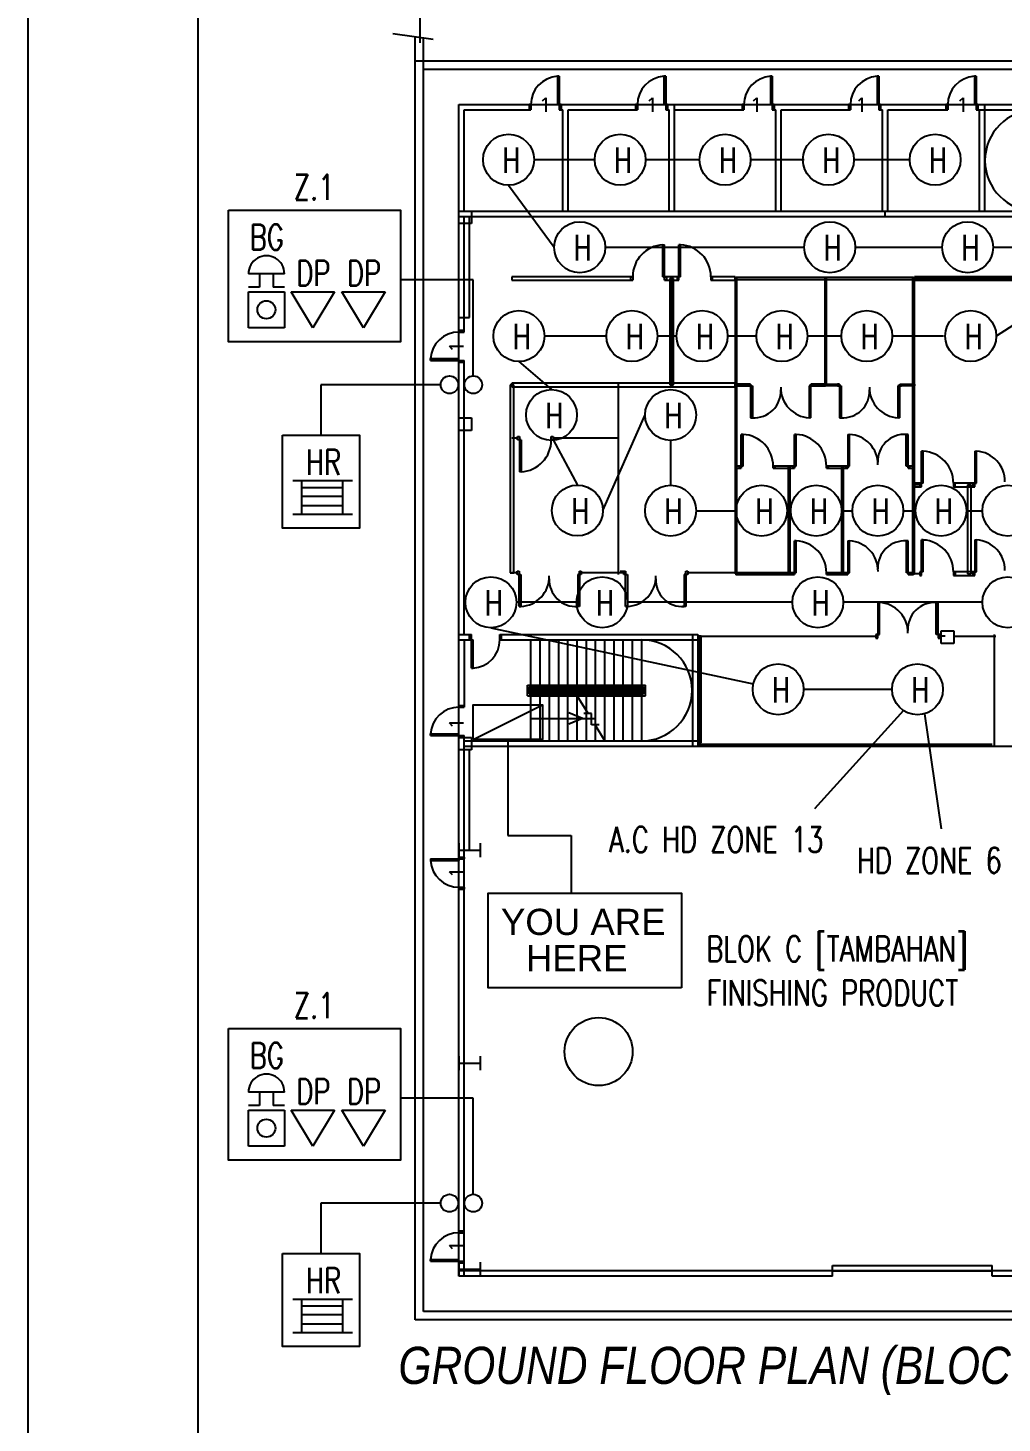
# Model space of a CAD drawing. Extents: x 134044 to 2458691, y -1196082 to 3409924.
# Drawn here: x 134044.4 to 134130.4, y 153957.3 to 154080.5 of the extents above; entities that cross this region are included whole.
import ezdxf

# ---------------------------------------------------------------- set-up
doc = ezdxf.new("R2010")
doc.units = 0
doc.linetypes.add('DASHDOTX2', pattern=[2, 1, -0.5, 0, -0.5])
doc.layers.get('0').update_dxf_attribs({"linetype": 'CONTINUOUS'})
for name, color, linetype in [('000_-_ARCHITECT', 251, 'CONTINUOUS'), ('1', 251, 'CONTINUOUS'), ('5', 4, 'CONTINUOUS'), ('BUILD', 8, 'CONTINUOUS'), ('CON1', 251, 'CONTINUOUS'), ('DOOR', 251, 'CONTINUOUS'), ('DOOR1', 251, 'CONTINUOUS'), ('DOOR2', 251, 'CONTINUOUS'), ('DR', 251, 'CONTINUOUS'), ('F-_DDIM', 251, 'CONTINUOUS'), ('F-OP', 5, 'CONTINUOUS'), ('F_COL', 3, 'CONTINUOUS'), ('FAPOINT', 1, 'CONTINUOUS'), ('FF_GRID_LINE', 8, 'CONTINUOUS'), ('GRID', 251, 'CONTINUOUS'), ('MIMIC_SIZE', 7, 'CONTINUOUS'), ('NAMA_TEMPAT', 6, 'CONTINUOUS'), ('PU_DOOR', 251, 'CONTINUOUS'), ('SA-GRID', 251, 'DASHDOTX2'), ('WALL_GYPSUM', 251, 'CONTINUOUS'), ('WALL_PANEL_50MM', 251, 'CONTINUOUS'), ('Z-VIEWPORT', 7, 'CONTINUOUS')]:
    doc.layers.add(name, color=color, linetype=linetype)
doc.styles.add('ARIAL_NARROW_ITALIC', font='ARIALNI.TTF')
doc.styles.add('PLOT02__REVB$0$NARROW', font='SIMPLEX', dxfattribs={"width": 0.75})
doc.styles.get("Standard").update_dxf_attribs({"font": 'arial.ttf'})

# ---------------------------------------------------------------- blocks, each defined once
blk = doc.blocks.new('D-413_MIMIC_SIZE_470_X_340')
at = {"layer": 'MIMIC_SIZE'}
for p, q in [((0, 470), (0, 0)), ((15, 450), (15, 20))]:
    blk.add_line(p, q, dxfattribs=at)

msp = doc.modelspace()

# ---------------------------------------------------------------- linework, layer by layer
at = {"color": 1}
for p, q in [((134067.032, 154058.798, 3480.803), (134063.851, 154058.801, 3480.803)), ((134064.845, 154058.8, 3480.803), (134064.844, 154057.607, 3480.803)), ((134066.038, 154058.799, 3480.803), (134066.037, 154057.606, 3480.803)), ((134063.846, 154054.029, 3480.803), (134063.849, 154057.211, 3480.803)), ((134064.844, 154057.607, 3480.803), (134063.849, 154057.608, 3480.803)), ((134063.849, 154057.211, 3480.803), (134067.031, 154057.207, 3480.803)), ((134067.031, 154057.605, 3480.803), (134066.037, 154057.606, 3480.803)), ((134067.031, 154057.207, 3480.803), (134067.027, 154054.026, 3480.803)), ((134067.643, 154057.205, 3480.803), (134071.461, 154057.216, 3480.803)), ((134069.548, 154054.029, 3480.803), (134067.643, 154057.205, 3480.803)), ((134071.461, 154057.216, 3480.803), (134069.548, 154054.029, 3480.803)), ((134072.11, 154057.205, 3480.803), (134075.928, 154057.216, 3480.803)), ((134074.015, 154054.029, 3480.803), (134072.11, 154057.205, 3480.803)), ((134075.928, 154057.216, 3480.803), (134074.015, 154054.029, 3480.803)), ((134067.032, 153986.498, 16734.629), (134063.851, 153986.501, 16734.629)), ((134064.845, 153986.5, 16734.629), (134064.844, 153985.307, 16734.629)), ((134066.038, 153986.499, 16734.629), (134066.037, 153985.306, 16734.629)), ((134063.846, 153981.729, 16734.629), (134063.849, 153984.911, 16734.629)), ((134064.844, 153985.307, 16734.629), (134063.849, 153985.308, 16734.629)), ((134063.849, 153984.911, 16734.629), (134067.031, 153984.907, 16734.629)), ((134067.031, 153985.305, 16734.629), (134066.037, 153985.306, 16734.629)), ((134067.031, 153984.907, 16734.629), (134067.027, 153981.726, 16734.629)), ((134067.643, 153984.906, 16734.629), (134071.461, 153984.916, 16734.629)), ((134069.548, 153981.729, 16734.629), (134067.643, 153984.906, 16734.629)), ((134071.461, 153984.916, 16734.629), (134069.548, 153981.729, 16734.629)), ((134072.11, 153984.906, 16734.629), (134075.928, 153984.916, 16734.629)), ((134074.015, 153981.729, 16734.629), (134072.11, 153984.906, 16734.629)), ((134075.928, 153984.916, 16734.629), (134074.015, 153981.729, 16734.629))]:
    msp.add_line(p, q, dxfattribs=at)
at = {"color": 1, "linetype": 'BYBLOCK'}
msp.add_line((134083.714, 154017.653), (134089.839, 154020.703), dxfattribs=at)
msp.add_line((134083.714, 154017.653), (134089.839, 154020.703), dxfattribs=at)
at = {"color": 0, "linetype": 'BYBLOCK'}
for p, q in [((134082.914, 154017.054), (134147.836, 154017.054)), ((134082.914, 153970.715), (134082.914, 154017.054)), ((134147.836, 153970.715), (134082.914, 153970.715))]:
    msp.add_line(p, q, dxfattribs=at)
at = {"color": 1}
for points in [[(134062.091, 154064.43), (134077.299, 154064.43), (134077.299, 154052.789), (134062.091, 154052.789)], [(134066.854, 154044.544), (134073.663, 154044.544), (134073.663, 154036.317), (134066.854, 154036.317)], [(134062.091, 153992.13), (134077.299, 153992.13), (134077.299, 153980.489), (134062.091, 153980.489)], [(134066.854, 153972.244), (134073.663, 153972.244), (134073.663, 153964.017), (134066.854, 153964.017)]]:
    msp.add_lwpolyline(points, close=True, dxfattribs=at)
at = {"color": 1, "linetype": 'BYBLOCK'}
msp.add_lwpolyline([(134102.101, 153995.716), (134085.034, 153995.716), (134085.034, 154004.08), (134102.101, 154004.08)], close=True, dxfattribs=at)
for centre, radius in [((134086.829, 154068.875), 2.25), ((134096.687, 154068.875), 2.25), ((134105.953, 154068.875), 2.25), ((134115.08, 154068.875), 2.25), ((134124.506, 154068.875), 2.25), ((134093.12, 154061.144), 2.25), ((134115.202, 154061.144), 2.25), ((134127.381, 154061.144), 2.25), ((134087.747, 154053.295), 2.25), ((134097.726, 154053.295), 2.25), ((134103.926, 154053.295), 2.25), ((134110.969, 154053.295), 2.25), ((134118.474, 154053.295), 2.25), ((134127.649, 154053.295), 2.25), ((134081.615, 154048.994), 0.778), ((134083.71, 154048.994), 0.778), ((134090.624, 154046.325), 2.25), ((134101.14, 154046.325), 2.25), ((134092.911, 154037.885), 2.25), ((134101.14, 154037.87), 2.25), ((134109.175, 154037.87), 2.25), ((134113.999, 154037.87), 2.25), ((134119.442, 154037.87), 2.25), ((134125.026, 154037.87), 2.25), ((134130.926, 154037.87), 2.25), ((134085.27, 154029.775), 2.25), ((134095.094, 154029.775), 2.25), ((134114.145, 154029.775), 2.25), ((134130.926, 154029.775), 2.25), ((134110.641, 154022.09), 2.25), ((134122.949, 154022.09), 2.25), ((134081.615, 153976.694), 0.778), ((134083.71, 153976.694), 0.778)]:
    msp.add_circle(centre, radius, dxfattribs=at)
at = {"color": 1}
for centre in [(134065.438, 154055.618, 3480.803), (134065.438, 153983.318, 16734.629)]:
    msp.add_circle(centre, 0.795, dxfattribs=at)
for centre in [(134065.441, 154058.8, 3480.803), (134065.441, 153986.5, 16734.629)]:
    msp.add_arc(centre, 1.591, 359.93967, 179.93967, dxfattribs=at)
at = {"layer": '000_-_ARCHITECT', "color": 0, "linetype": 'BYBLOCK'}
for p, q in [((134088.811, 154022.151), (134098.596, 154022.151)), ((134088.811, 154021.837), (134098.596, 154021.837)), ((134098.596, 154022.151), (134098.596, 154022.308)), ((134098.596, 154021.68), (134098.596, 154021.837)), ((134088.811, 154019.524), (134094.519, 154019.524)), ((134093.364, 154019.511), (134092.147, 154020.017)), ((134093.364, 154019.511), (134092.147, 154019.005))]:
    msp.add_line(p, q, dxfattribs=at)
at = {"layer": '1', "color": 0, "linetype": 'BYBLOCK'}
for p, q in [((134078.586, 153966.387), (134078.586, 154079.746)), ((134079.308, 153967.108), (134079.308, 154079.647)), ((134078.586, 154077.601), (134152.164, 154077.601)), ((134079.308, 154076.88), (134151.443, 154076.88)), ((134152.164, 153966.387), (134078.586, 153966.387)), ((134151.443, 153967.108), (134079.308, 153967.108))]:
    msp.add_line(p, q, dxfattribs=at)
at = {"layer": '5', "color": 0, "linetype": 'BYBLOCK'}
for p, q in [((134088.497, 154022.464), (134098.91, 154022.464)), ((134088.497, 154021.524), (134088.497, 154022.464)), ((134088.497, 154021.524), (134098.91, 154021.524)), ((134088.654, 154022.308), (134098.753, 154022.308)), ((134088.654, 154021.68), (134088.654, 154022.308)), ((134088.654, 154021.68), (134098.753, 154021.68)), ((134098.753, 154021.68), (134098.753, 154022.308)), ((134098.91, 154021.524), (134098.91, 154022.464))]:
    msp.add_line(p, q, dxfattribs=at)
at = {"layer": 'CON1', "color": 0, "linetype": 'BYBLOCK'}
for p, q in [((134082.444, 154073.743), (134129.724, 154073.743)), ((134082.444, 154064.334), (134082.444, 154073.743)), ((134082.914, 154073.273), (134088.795, 154073.273)), ((134082.914, 154064.334), (134082.914, 154073.273)), ((134091.304, 154073.273), (134091.618, 154073.273)), ((134091.618, 154064.334), (134091.618, 154073.273)), ((134092.088, 154073.273), (134098.204, 154073.273)), ((134092.088, 154064.334), (134092.088, 154073.273)), ((134100.713, 154073.273), (134101.027, 154073.273)), ((134101.027, 154064.334), (134101.027, 154073.273)), ((134101.497, 154064.334), (134101.497, 154073.743)), ((134101.497, 154073.273), (134107.613, 154073.273)), ((134110.122, 154073.273), (134110.436, 154073.273)), ((134110.436, 154064.334), (134110.436, 154073.273)), ((134110.906, 154073.273), (134117.022, 154073.273)), ((134110.906, 154064.334), (134110.906, 154073.273)), ((134119.531, 154073.273), (134119.845, 154073.273)), ((134119.845, 154064.334), (134119.845, 154073.273)), ((134120.315, 154073.273), (134125.615, 154073.273)), ((134120.315, 154064.334), (134120.315, 154073.273)), ((134128.124, 154073.273), (134145.014, 154073.273)), ((134128.438, 154064.334), (134128.438, 154073.273)), ((134128.909, 154064.334), (134128.909, 154073.743)), ((134129.254, 154073.743), (134148.307, 154073.743)), ((134082.444, 154064.334), (134144.545, 154064.334)), ((134082.444, 153970.245), (134082.444, 154064.334)), ((134082.444, 154063.864), (134144.545, 154063.864)), ((134082.444, 154054.925), (134083.385, 154054.925)), ((134082.914, 154053.653), (134082.914, 154054.925)), ((134082.914, 154026.917), (134082.914, 154051.144)), ((134082.444, 154017.054), (134082.444, 154026.934)), ((134082.444, 154026.934), (134083.385, 154026.934)), ((134082.444, 154026.463), (134083.385, 154026.463)), ((134082.914, 154026.463), (134082.914, 154020.504)), ((134086.208, 154026.934), (134103.536, 154026.934)), ((134086.208, 154026.463), (134103.536, 154026.463)), ((134103.065, 154026.934), (134103.065, 154017.054)), ((134103.536, 154026.934), (134103.536, 154017.054)), ((134082.914, 154016.741), (134082.914, 154017.995)), ((134082.914, 154017.525), (134103.536, 154017.525)), ((134082.914, 154017.054), (134103.536, 154017.054)), ((134082.914, 154007.108), (134082.914, 154007.881)), ((134082.914, 153974.075), (134082.914, 154004.599)), ((134082.914, 153970.245), (134082.914, 153971.566)), ((134115.441, 153970.715), (134082.444, 153970.715)), ((134115.441, 153970.245), (134082.444, 153970.245)), ((134115.441, 153970.245), (134115.441, 153970.715)), ((134147.836, 153970.715), (134129.555, 153970.715)), ((134129.555, 153970.245), (134129.555, 153970.715)), ((134148.307, 153970.245), (134129.555, 153970.245))]:
    msp.add_line(p, q, dxfattribs=at)
at = {"layer": 'DOOR', "color": 0, "linetype": 'BYBLOCK'}
for p, q in [((134088.638, 154073.743), (134088.638, 154073.273)), ((134088.795, 154073.743), (134088.638, 154073.743)), ((134088.795, 154073.273), (134088.638, 154073.273)), ((134088.795, 154073.743), (134088.795, 154073.273)), ((134091.461, 154073.743), (134091.304, 154073.743)), ((134091.304, 154073.743), (134091.304, 154073.273)), ((134091.461, 154073.273), (134091.304, 154073.273)), ((134091.461, 154073.743), (134091.461, 154073.273)), ((134098.047, 154073.743), (134098.047, 154073.273)), ((134098.204, 154073.743), (134098.047, 154073.743)), ((134098.204, 154073.273), (134098.047, 154073.273)), ((134098.204, 154073.743), (134098.204, 154073.273)), ((134100.87, 154073.743), (134100.713, 154073.743)), ((134100.713, 154073.743), (134100.713, 154073.273)), ((134100.87, 154073.273), (134100.713, 154073.273)), ((134100.87, 154073.743), (134100.87, 154073.273)), ((134107.456, 154073.743), (134107.456, 154073.273)), ((134107.613, 154073.743), (134107.456, 154073.743)), ((134107.613, 154073.273), (134107.456, 154073.273)), ((134107.613, 154073.743), (134107.613, 154073.273)), ((134110.279, 154073.743), (134110.122, 154073.743)), ((134110.122, 154073.743), (134110.122, 154073.273)), ((134110.279, 154073.273), (134110.122, 154073.273)), ((134110.279, 154073.743), (134110.279, 154073.273)), ((134116.865, 154073.743), (134116.865, 154073.273)), ((134117.022, 154073.743), (134116.865, 154073.743)), ((134117.022, 154073.273), (134116.865, 154073.273)), ((134117.022, 154073.743), (134117.022, 154073.273)), ((134119.688, 154073.743), (134119.531, 154073.743)), ((134119.531, 154073.743), (134119.531, 154073.273)), ((134119.688, 154073.273), (134119.531, 154073.273)), ((134119.688, 154073.743), (134119.688, 154073.273)), ((134125.459, 154073.743), (134125.459, 154073.273)), ((134125.615, 154073.743), (134125.459, 154073.743)), ((134125.615, 154073.273), (134125.459, 154073.273)), ((134125.615, 154073.743), (134125.615, 154073.273)), ((134128.281, 154073.743), (134128.124, 154073.743)), ((134128.124, 154073.743), (134128.124, 154073.273)), ((134128.281, 154073.273), (134128.124, 154073.273)), ((134128.281, 154073.743), (134128.281, 154073.273)), ((134082.444, 154053.81), (134082.914, 154053.81)), ((134082.444, 154053.653), (134082.444, 154053.81)), ((134082.444, 154053.653), (134082.914, 154053.653)), ((134082.914, 154053.653), (134082.914, 154053.81)), ((134082.444, 154050.987), (134082.444, 154051.144)), ((134082.444, 154051.144), (134082.914, 154051.144)), ((134082.914, 154050.987), (134082.914, 154051.144)), ((134082.444, 154050.987), (134082.914, 154050.987)), ((134127.998, 154043.122), (134127.998, 154040.302)), ((134127.998, 154043.122), (134128.155, 154043.122)), ((134128.155, 154040.302), (134128.155, 154043.122)), ((134127.998, 154040.302), (134127.841, 154040.302)), ((134127.841, 154040.302), (134127.841, 154039.989)), ((134127.841, 154039.989), (134127.998, 154039.989)), ((134127.998, 154040.302), (134128.155, 154040.302)), ((134127.998, 154039.989), (134127.998, 154040.302)), ((134128.003, 154035.281), (134128.003, 154032.461)), ((134128.003, 154035.281), (134128.16, 154035.281)), ((134128.16, 154032.461), (134128.16, 154035.281)), ((134087.601, 154032.533), (134087.758, 154032.533)), ((134087.601, 154032.22), (134087.601, 154032.533)), ((134087.758, 154032.533), (134087.758, 154032.22)), ((134093.09, 154032.533), (134093.247, 154032.533)), ((134093.09, 154032.22), (134093.09, 154032.533)), ((134093.247, 154032.533), (134093.247, 154032.22)), ((134097.01, 154032.533), (134097.166, 154032.533)), ((134097.01, 154032.22), (134097.01, 154032.533)), ((134097.166, 154032.533), (134097.166, 154032.22)), ((134102.498, 154032.533), (134102.655, 154032.533)), ((134102.498, 154032.22), (134102.498, 154032.533)), ((134102.655, 154032.533), (134102.655, 154032.22)), ((134087.758, 154032.22), (134087.601, 154032.22)), ((134087.758, 154032.22), (134087.915, 154032.22)), ((134087.758, 154029.4), (134087.758, 154032.22)), ((134087.915, 154032.22), (134087.915, 154029.4)), ((134093.09, 154032.22), (134092.933, 154032.22)), ((134092.933, 154032.22), (134092.933, 154029.4)), ((134093.247, 154032.22), (134093.09, 154032.22)), ((134093.09, 154032.22), (134093.09, 154029.4)), ((134097.166, 154032.22), (134097.01, 154032.22)), ((134097.166, 154032.22), (134097.323, 154032.22)), ((134097.166, 154029.4), (134097.166, 154032.22)), ((134097.323, 154032.22), (134097.323, 154029.4)), ((134102.498, 154032.22), (134102.341, 154032.22)), ((134102.341, 154032.22), (134102.341, 154029.4)), ((134102.655, 154032.22), (134102.498, 154032.22)), ((134102.498, 154032.22), (134102.498, 154029.4)), ((134128.003, 154032.461), (134127.846, 154032.461)), ((134127.846, 154032.461), (134127.846, 154032.148)), ((134127.846, 154032.148), (134128.003, 154032.148)), ((134128.003, 154032.461), (134128.16, 154032.461)), ((134128.003, 154032.148), (134128.003, 154032.461)), ((134097.182, 154030.457), (134097.338, 154030.457)), ((134087.758, 154029.4), (134087.915, 154029.4)), ((134093.09, 154029.4), (134092.776, 154029.4)), ((134097.166, 154029.4), (134097.323, 154029.4)), ((134102.498, 154029.4), (134102.184, 154029.4)), ((134119.435, 154029.753), (134119.435, 154026.934)), ((134119.435, 154029.753), (134119.592, 154029.753)), ((134119.592, 154026.934), (134119.592, 154029.753)), ((134124.767, 154029.753), (134124.454, 154029.753)), ((134124.61, 154026.934), (134124.61, 154029.753)), ((134124.767, 154026.934), (134124.767, 154029.753)), ((134083.385, 154026.463), (134083.385, 154026.934)), ((134083.385, 154026.934), (134083.542, 154026.934)), ((134083.385, 154026.463), (134083.542, 154026.463)), ((134083.542, 154026.463), (134083.542, 154026.934)), ((134086.051, 154026.463), (134086.051, 154026.934)), ((134086.051, 154026.934), (134086.208, 154026.934)), ((134086.051, 154026.463), (134086.208, 154026.463)), ((134086.208, 154026.463), (134086.208, 154026.934)), ((134119.435, 154026.934), (134119.279, 154026.934)), ((134119.279, 154026.934), (134119.279, 154026.62)), ((134119.279, 154026.62), (134119.435, 154026.62)), ((134119.435, 154026.934), (134119.592, 154026.934)), ((134119.435, 154026.62), (134119.435, 154026.934)), ((134124.767, 154026.934), (134124.61, 154026.934)), ((134124.924, 154026.934), (134124.767, 154026.934)), ((134124.767, 154026.934), (134124.767, 154026.62)), ((134124.767, 154026.62), (134124.924, 154026.62)), ((134124.924, 154026.62), (134124.924, 154026.934)), ((134082.444, 154020.661), (134082.914, 154020.661)), ((134082.444, 154020.504), (134082.444, 154020.661)), ((134082.444, 154020.504), (134082.914, 154020.504)), ((134082.914, 154020.504), (134082.914, 154020.661)), ((134082.444, 154017.838), (134082.444, 154017.995)), ((134082.444, 154017.995), (134082.914, 154017.995)), ((134082.444, 154017.838), (134082.914, 154017.838)), ((134082.914, 154017.838), (134082.914, 154017.995)), ((134082.444, 154007.265), (134082.444, 154007.108)), ((134082.444, 154007.265), (134082.914, 154007.265)), ((134082.444, 154007.108), (134082.914, 154007.108)), ((134082.914, 154007.265), (134082.914, 154007.108)), ((134082.444, 154004.599), (134082.914, 154004.599)), ((134082.444, 154004.599), (134082.444, 154004.443)), ((134082.444, 154004.443), (134082.914, 154004.443)), ((134082.914, 154004.599), (134082.914, 154004.443)), ((134082.444, 153974.232), (134082.914, 153974.232)), ((134082.444, 153974.075), (134082.444, 153974.232)), ((134082.444, 153974.075), (134082.914, 153974.075)), ((134082.914, 153974.075), (134082.914, 153974.232)), ((134082.444, 153971.409), (134082.444, 153971.566)), ((134082.444, 153971.566), (134082.914, 153971.566)), ((134082.444, 153971.409), (134082.914, 153971.409)), ((134082.914, 153971.409), (134082.914, 153971.566))]:
    msp.add_line(p, q, dxfattribs=at)
for centre, radius, start, end in [((134128.006, 154040.463), 2.663, 359.09168, 86.98068), ((134128.01, 154032.622), 2.663, 359.09168, 86.98068), ((134087.766, 154032.06), 2.663, 273.01932, 0.90832), ((134092.787, 154031.763), 2.367, 177.58792, 273.53801), ((134097.174, 154032.06), 2.663, 273.01932, 0.90832), ((134102.195, 154031.763), 2.367, 177.58792, 273.53801), ((134119.443, 154027.094), 2.663, 359.09168, 86.98068), ((134124.464, 154027.39), 2.367, 86.46199, 182.41208)]:
    msp.add_arc(centre, radius, start, end, dxfattribs=at)
at = {"layer": 'DOOR1', "color": 0, "linetype": 'BYBLOCK'}
for p, q in [((134091.147, 154076.252), (134091.147, 154073.743)), ((134091.304, 154076.252), (134091.147, 154076.252)), ((134091.304, 154076.252), (134091.304, 154073.743)), ((134100.556, 154076.252), (134100.556, 154073.743)), ((134100.713, 154076.252), (134100.556, 154076.252)), ((134100.713, 154076.252), (134100.713, 154073.743)), ((134109.965, 154076.252), (134109.965, 154073.743)), ((134110.122, 154076.252), (134109.965, 154076.252)), ((134110.122, 154076.252), (134110.122, 154073.743)), ((134119.374, 154076.252), (134119.374, 154073.743)), ((134119.531, 154076.252), (134119.374, 154076.252)), ((134119.531, 154076.252), (134119.531, 154073.743)), ((134127.968, 154076.252), (134127.968, 154073.743)), ((134128.124, 154076.252), (134127.968, 154076.252)), ((134128.124, 154076.252), (134128.124, 154073.743)), ((134091.304, 154073.743), (134091.147, 154073.743)), ((134100.713, 154073.743), (134100.556, 154073.743)), ((134110.122, 154073.743), (134109.965, 154073.743)), ((134119.531, 154073.743), (134119.374, 154073.743)), ((134128.124, 154073.743), (134127.968, 154073.743)), ((134079.935, 154051.301), (134082.444, 154051.301)), ((134079.935, 154051.144), (134079.935, 154051.301)), ((134079.935, 154051.144), (134082.444, 154051.144)), ((134082.444, 154051.144), (134082.444, 154051.301)), ((134083.542, 154023.954), (134083.542, 154026.463)), ((134083.542, 154026.463), (134083.698, 154026.463)), ((134083.698, 154023.954), (134083.698, 154026.463)), ((134083.542, 154023.954), (134083.698, 154023.954)), ((134079.935, 154018.152), (134082.444, 154018.152)), ((134079.935, 154017.995), (134079.935, 154018.152)), ((134079.935, 154017.995), (134082.444, 154017.995)), ((134082.444, 154017.995), (134082.444, 154018.152)), ((134079.935, 154007.108), (134082.444, 154007.108)), ((134079.935, 154007.108), (134079.935, 154006.952)), ((134079.935, 154006.952), (134082.444, 154006.952)), ((134082.444, 154007.108), (134082.444, 154006.952)), ((134079.935, 153971.723), (134082.444, 153971.723)), ((134079.935, 153971.566), (134079.935, 153971.723)), ((134079.935, 153971.566), (134082.444, 153971.566)), ((134082.444, 153971.566), (134082.444, 153971.723))]:
    msp.add_line(p, q, dxfattribs=at)
at = {"layer": 'DOOR2', "color": 0, "linetype": 'BYBLOCK'}
for centre, start, end in [((134091.304, 154073.743), 93.58332, 180), ((134100.713, 154073.743), 93.58332, 180), ((134110.122, 154073.743), 93.58332, 180), ((134119.531, 154073.743), 93.58332, 180), ((134128.124, 154073.743), 93.58332, 180), ((134082.444, 154051.144), 90, 176.41668), ((134083.542, 154026.463), 273.58332, 0), ((134082.444, 154017.995), 90, 176.41668), ((134082.444, 154007.108), 183.58332, 270), ((134082.444, 153971.566), 90, 176.41668)]:
    msp.add_arc(centre, 2.509, start, end, dxfattribs=at)
at = {"layer": 'DR', "color": 0, "linetype": 'BYBLOCK'}
for p, q in [((134100.46, 154058.543), (134100.46, 154061.361)), ((134100.46, 154061.361), (134100.616, 154061.361)), ((134100.616, 154058.543), (134100.616, 154061.361)), ((134101.871, 154058.543), (134101.871, 154061.361)), ((134102.028, 154061.361), (134101.871, 154061.361)), ((134102.028, 154058.543), (134102.028, 154061.361)), ((134097.637, 154058.229), (134097.637, 154058.543)), ((134097.637, 154058.543), (134097.794, 154058.543)), ((134097.794, 154058.543), (134097.794, 154058.229)), ((134100.46, 154058.543), (134100.616, 154058.543)), ((134100.616, 154058.229), (134100.616, 154058.543)), ((134100.616, 154058.543), (134100.773, 154058.543)), ((134100.773, 154058.543), (134100.773, 154058.229)), ((134101.871, 154058.543), (134101.714, 154058.543)), ((134101.714, 154058.543), (134101.714, 154058.229)), ((134102.028, 154058.543), (134101.871, 154058.543)), ((134101.871, 154058.229), (134101.871, 154058.543)), ((134104.85, 154058.543), (134104.694, 154058.543)), ((134104.694, 154058.543), (134104.694, 154058.229)), ((134104.85, 154058.229), (134104.85, 154058.543)), ((134097.794, 154058.229), (134097.637, 154058.229)), ((134100.773, 154058.229), (134100.616, 154058.229)), ((134101.714, 154058.229), (134101.871, 154058.229)), ((134104.694, 154058.229), (134104.85, 154058.229)), ((134087.624, 154044.43), (134087.781, 154044.43)), ((134087.624, 154044.116), (134087.624, 154044.43)), ((134087.781, 154044.116), (134087.624, 154044.116)), ((134087.781, 154044.43), (134087.781, 154044.116)), ((134087.781, 154044.116), (134087.781, 154041.298)), ((134087.938, 154044.116), (134087.781, 154044.116)), ((134087.938, 154044.116), (134087.938, 154041.298)), ((134090.604, 154044.43), (134090.76, 154044.43)), ((134090.604, 154044.116), (134090.604, 154044.43)), ((134090.76, 154044.116), (134090.604, 154044.116)), ((134090.76, 154044.43), (134090.76, 154044.116)), ((134123.298, 154040.302), (134123.298, 154043.121)), ((134123.455, 154043.121), (134123.298, 154043.121)), ((134123.455, 154040.302), (134123.455, 154043.121)), ((134087.938, 154041.298), (134087.781, 154041.298)), ((134123.298, 154040.302), (134123.141, 154040.302)), ((134123.141, 154040.302), (134123.141, 154039.989)), ((134123.141, 154039.989), (134123.298, 154039.989)), ((134123.455, 154040.302), (134123.298, 154040.302)), ((134123.298, 154039.989), (134123.298, 154040.302)), ((134126.278, 154040.302), (134126.121, 154040.302)), ((134126.121, 154040.302), (134126.121, 154039.989)), ((134126.121, 154039.989), (134126.278, 154039.989)), ((134126.278, 154039.989), (134126.278, 154040.302)), ((134123.298, 154032.461), (134123.298, 154035.28)), ((134123.455, 154035.28), (134123.298, 154035.28)), ((134123.455, 154032.461), (134123.455, 154035.28)), ((134123.298, 154032.461), (134123.141, 154032.461)), ((134123.141, 154032.461), (134123.141, 154032.148)), ((134123.141, 154032.148), (134123.298, 154032.148)), ((134123.455, 154032.461), (134123.298, 154032.461)), ((134123.298, 154032.148), (134123.298, 154032.461)), ((134126.278, 154032.461), (134126.121, 154032.461)), ((134126.121, 154032.461), (134126.121, 154032.148)), ((134126.121, 154032.148), (134126.278, 154032.148)), ((134126.278, 154032.148), (134126.278, 154032.461))]:
    msp.add_line(p, q, dxfattribs=at)
for centre, start, end in [((134100.616, 154058.543), 93.18474, 180), ((134101.871, 154058.543), 0, 86.81526), ((134087.781, 154044.116), 273.18474, 0), ((134123.298, 154040.302), 0, 86.81526), ((134123.298, 154032.461), 0, 86.81526)]:
    msp.add_arc(centre, 2.823, start, end, dxfattribs=at)
at = {"layer": 'F-_DDIM', "color": 0, "linetype": 'BYBLOCK'}
for p, q in [((134076.619, 154080.014), (134080.159, 154079.531)), ((134089.833, 154074.078), (134090.125, 154074.354)), ((134090.125, 154074.354), (134090.125, 154073.103)), ((134099.249, 154074.078), (134099.54, 154074.354)), ((134099.54, 154074.354), (134099.54, 154073.103)), ((134108.466, 154074.078), (134108.758, 154074.354)), ((134108.758, 154074.354), (134108.758, 154073.103)), ((134117.753, 154074.078), (134118.045, 154074.354)), ((134118.045, 154074.354), (134118.045, 154073.103)), ((134126.701, 154074.078), (134126.993, 154074.354)), ((134126.993, 154074.354), (134126.993, 154073.103)), ((134081.888, 154052.11), (134081.612, 154052.401)), ((134081.612, 154052.401), (134082.863, 154052.401)), ((134093.847, 154019.956), (134092.888, 154021.524)), ((134081.888, 154018.842), (134081.612, 154019.133)), ((134081.612, 154019.133), (134082.863, 154019.133)), ((134094.148, 154019.956), (134093.482, 154019.956)), ((134094.148, 154019.464), (134094.111, 154019.524)), ((134094.148, 154018.943), (134094.148, 154019.956)), ((134094.837, 154018.943), (134094.148, 154018.943)), ((134095.334, 154017.525), (134094.467, 154018.943)), ((134081.888, 154005.684), (134081.612, 154005.976)), ((134081.612, 154005.976), (134082.863, 154005.976)), ((134081.888, 153972.656), (134081.612, 153972.948)), ((134081.612, 153972.948), (134082.863, 153972.948))]:
    msp.add_line(p, q, dxfattribs=at)
msp.add_lwpolyline([(134079.037, 154079.213), (134079.037, 154081.959)], dxfattribs=at)
at = {"layer": 'F-OP', "color": 0, "linetype": 'BYBLOCK'}
for p, q in [((134082.914, 154054.925), (134082.914, 154063.864)), ((134083.385, 154054.925), (134083.385, 154063.864)), ((134088.811, 154022.151), (134088.811, 154026.463)), ((134089.626, 154022.151), (134089.626, 154026.463)), ((134090.442, 154022.151), (134090.442, 154026.463)), ((134091.257, 154022.151), (134091.257, 154026.463)), ((134092.072, 154022.151), (134092.072, 154026.463)), ((134092.888, 154022.151), (134092.888, 154026.463)), ((134093.703, 154022.151), (134093.703, 154026.463)), ((134094.519, 154022.151), (134094.519, 154026.463)), ((134095.334, 154017.525), (134095.334, 154026.463)), ((134096.15, 154017.525), (134096.15, 154026.463)), ((134096.965, 154017.525), (134096.965, 154026.463)), ((134097.781, 154017.525), (134097.781, 154026.463)), ((134098.596, 154017.525), (134098.596, 154026.463)), ((134088.811, 154017.525), (134088.811, 154022.151)), ((134088.811, 154021.994), (134098.596, 154021.994)), ((134089.626, 154017.525), (134089.626, 154021.994)), ((134090.442, 154017.525), (134090.442, 154021.994)), ((134091.257, 154017.525), (134091.257, 154021.994)), ((134092.072, 154017.525), (134092.072, 154021.994)), ((134092.888, 154017.525), (134092.888, 154021.994)), ((134093.703, 154017.525), (134093.703, 154021.994)), ((134094.519, 154017.525), (134094.519, 154021.994)), ((134082.914, 154007.881), (134082.914, 154016.741)), ((134083.385, 154007.881), (134083.385, 154016.741)), ((134115.441, 153971.186), (134129.555, 153971.186)), ((134115.441, 153970.715), (134115.441, 153971.186)), ((134129.555, 153970.715), (134129.555, 153971.186)), ((134115.441, 153970.715), (134129.555, 153970.715))]:
    msp.add_line(p, q, dxfattribs=at)
for centre, start, end in [((134133.378, 154068.804), 90, 270), ((134098.565, 154021.994), 270, 90)]:
    msp.add_arc(centre, 4.469, start, end, dxfattribs=at)
at = {"layer": 'F_COL', "color": 0, "linetype": 'BYBLOCK'}
for p, q in [((134082.444, 154064.334), (134083.542, 154064.334)), ((134082.444, 154063.237), (134082.444, 154064.334)), ((134083.542, 154064.334), (134083.542, 154063.237)), ((134083.542, 154063.237), (134082.444, 154063.237)), ((134082.444, 154046.065), (134083.542, 154046.065)), ((134082.444, 154044.968), (134082.444, 154046.065)), ((134083.542, 154046.065), (134083.542, 154044.968)), ((134083.542, 154044.968), (134082.444, 154044.968)), ((134125.051, 154027.247), (134126.149, 154027.247)), ((134125.051, 154026.15), (134125.051, 154027.247)), ((134126.149, 154027.247), (134126.149, 154026.15)), ((134126.149, 154026.15), (134125.051, 154026.15)), ((134082.444, 154017.838), (134083.542, 154017.838)), ((134082.444, 154016.741), (134082.444, 154017.838)), ((134083.542, 154017.838), (134083.542, 154016.741)), ((134083.542, 154016.741), (134082.444, 154016.741)), ((134082.444, 154008.496), (134082.444, 154007.265)), ((134082.444, 154007.881), (134084.326, 154007.881)), ((134084.326, 154008.496), (134084.326, 154007.265)), ((134082.444, 153989.678), (134082.444, 153988.447)), ((134084.326, 153989.678), (134084.326, 153988.447)), ((134082.444, 153989.063), (134084.326, 153989.063)), ((134082.444, 153971.475), (134082.444, 153970.245)), ((134084.326, 153971.475), (134084.326, 153970.245)), ((134082.444, 153970.86), (134084.326, 153970.86))]:
    msp.add_line(p, q, dxfattribs=at)
at = {"layer": 'FAPOINT', "color": 1, "linetype": 'BYBLOCK'}
for p, q in [((134067.783, 154040.522, 16734.629), (134073.041, 154040.522, 16734.629)), ((134068.565, 154037.552, 16734.629), (134068.565, 154040.522, 16734.629)), ((134068.565, 154039.913, 16734.629), (134072.19, 154039.913, 16734.629)), ((134072.19, 154037.552, 16734.629), (134072.19, 154040.522, 16734.629)), ((134068.565, 154039.147, 16734.629), (134072.19, 154039.147, 16734.629)), ((134067.783, 154037.552, 16734.629), (134073.041, 154037.552, 16734.629)), ((134068.565, 154038.318, 16734.629), (134072.19, 154038.318, 16734.629)), ((134067.783, 153968.223, 29988.455), (134073.041, 153968.223, 29988.455)), ((134068.565, 153965.252, 29988.455), (134068.565, 153968.223, 29988.455)), ((134068.565, 153967.613, 29988.455), (134072.19, 153967.613, 29988.455)), ((134072.19, 153965.252, 29988.455), (134072.19, 153968.223, 29988.455)), ((134068.565, 153966.847, 29988.455), (134072.19, 153966.847, 29988.455)), ((134068.565, 153966.018, 29988.455), (134072.19, 153966.018, 29988.455)), ((134067.783, 153965.252, 29988.455), (134073.041, 153965.252, 29988.455))]:
    msp.add_line(p, q, dxfattribs=at)
at = {"layer": 'FF_GRID_LINE', "color": 1}
for p, q in [((134067.027, 154054.026, 3480.803), (134063.846, 154054.029, 3480.803)), ((134067.027, 153981.726, 16734.629), (134063.846, 153981.729, 16734.629))]:
    msp.add_line(p, q, dxfattribs=at)
at = {"layer": 'GRID', "color": 0, "linetype": 'BYBLOCK'}
msp.add_line((134120.08, 154063.864), (134120.08, 154064.334), dxfattribs=at)
at = {"layer": 'MIMIC_SIZE', "color": 1}
for p, q in [((134094.437, 154068.875), (134089.079, 154068.875)), ((134103.703, 154068.875), (134098.937, 154068.875)), ((134112.924, 154068.875), (134108.203, 154068.875)), ((134122.256, 154068.875), (134117.33, 154068.875)), ((134086.829, 154066.625), (134090.87, 154061.144)), ((134095.37, 154061.144), (134112.952, 154061.144)), ((134117.452, 154061.144), (134125.131, 154061.144)), ((134129.631, 154061.144), (134136.371, 154061.144)), ((134138.621, 154058.894), (134129.899, 154053.295)), ((134083.71, 154058.253), (134077.299, 154058.253, -13253.826)), ((134083.71, 154049.771), (134083.71, 154058.253)), ((134095.476, 154053.295), (134089.997, 154053.295)), ((134101.676, 154053.295), (134099.976, 154053.295)), ((134108.719, 154053.295), (134106.176, 154053.295)), ((134116.224, 154053.295), (134113.219, 154053.295)), ((134125.246, 154053.295), (134120.724, 154053.295)), ((134087.747, 154051.045), (134090.624, 154048.575)), ((134080.837, 154048.994), (134070.259, 154048.994)), ((134070.259, 154048.994), (134070.259, 154044.544)), ((134095.161, 154037.885), (134098.89, 154046.325)), ((134090.76, 154044.116), (134092.911, 154040.135)), ((134101.14, 154044.075), (134101.14, 154040.12)), ((134103.39, 154037.87), (134106.925, 154037.87)), ((134111.425, 154037.87), (134111.749, 154037.87)), ((134116.249, 154037.87), (134117.192, 154037.87)), ((134121.692, 154037.87), (134122.776, 154037.87)), ((134127.276, 154037.87), (134128.676, 154037.87)), ((134092.844, 154029.775), (134087.52, 154029.775)), ((134111.895, 154029.775), (134097.344, 154029.775)), ((134128.676, 154029.775), (134116.395, 154029.775)), ((134085.27, 154027.525), (134108.441, 154022.561)), ((134112.891, 154022.09), (134120.699, 154022.09)), ((134123.579, 154019.93), (134125.041, 154009.764)), ((134086.776, 154017.653), (134086.776, 154009.16)), ((134086.776, 154009.16), (134092.358, 154009.16)), ((134092.358, 154009.16), (134092.358, 154004.08)), ((134083.71, 153985.953), (134077.299, 153985.953)), ((134083.71, 153977.471), (134083.71, 153985.953)), ((134080.837, 153976.694), (134070.259, 153976.694)), ((134070.259, 153976.694), (134070.259, 153972.244))]:
    msp.add_line(p, q, dxfattribs=at)
at = {"layer": 'MIMIC_SIZE', "color": 85}
msp.add_line((134121.71, 154020.212), (134113.856, 154011.53), dxfattribs=at)
at = {"layer": 'NAMA_TEMPAT', "color": 1, "linetype": 'BYBLOCK'}
msp.add_lwpolyline([(134083.714, 154017.653), (134083.714, 154020.703), (134089.839, 154020.703), (134089.839, 154017.653)], close=True, dxfattribs=at)
msp.add_lwpolyline([(134083.714, 154017.653), (134083.714, 154020.703), (134089.839, 154020.703), (134089.839, 154017.653)], close=True, dxfattribs=at)
at = {"layer": 'PU_DOOR', "color": 0, "linetype": 'BYBLOCK'}
for p, q in [((134108.048, 154049.056), (134108.048, 154048.899)), ((134108.205, 154049.056), (134108.048, 154049.056)), ((134108.048, 154048.899), (134108.361, 154048.899)), ((134108.205, 154048.899), (134108.048, 154048.899)), ((134108.205, 154049.056), (134108.205, 154048.899)), ((134108.205, 154048.899), (134108.205, 154046.079)), ((134108.361, 154048.899), (134108.361, 154046.079)), ((134113.693, 154048.899), (134113.38, 154048.899)), ((134113.38, 154048.899), (134113.38, 154046.079)), ((134113.536, 154046.079), (134113.536, 154049.056)), ((134113.536, 154049.056), (134113.693, 154049.056)), ((134113.536, 154048.899), (134113.693, 154048.899)), ((134113.693, 154049.056), (134113.693, 154048.899)), ((134115.889, 154049.056), (134115.889, 154048.899)), ((134116.045, 154049.056), (134115.889, 154049.056)), ((134115.889, 154048.899), (134116.202, 154048.899)), ((134116.045, 154048.899), (134115.889, 154048.899)), ((134116.045, 154049.056), (134116.045, 154048.899)), ((134116.045, 154048.899), (134116.045, 154046.079)), ((134116.202, 154048.899), (134116.202, 154046.079)), ((134121.534, 154048.899), (134121.22, 154048.899)), ((134121.22, 154048.899), (134121.22, 154046.079)), ((134121.377, 154046.079), (134121.377, 154049.056)), ((134121.377, 154049.056), (134121.534, 154049.056)), ((134121.377, 154048.899), (134121.534, 154048.899)), ((134121.534, 154049.056), (134121.534, 154048.899)), ((134108.205, 154046.079), (134108.518, 154046.079)), ((134113.536, 154046.079), (134113.38, 154046.079)), ((134116.045, 154046.079), (134116.359, 154046.079)), ((134121.377, 154046.079), (134121.22, 154046.079)), ((134107.381, 154041.635), (134107.381, 154044.61)), ((134107.538, 154044.61), (134107.381, 154044.61)), ((134107.538, 154041.792), (134107.538, 154044.61)), ((134112.086, 154041.635), (134112.086, 154044.61)), ((134112.243, 154044.61), (134112.086, 154044.61)), ((134112.243, 154041.792), (134112.243, 154044.61)), ((134116.786, 154044.612), (134116.786, 154041.635)), ((134116.786, 154044.612), (134116.943, 154044.612)), ((134116.943, 154041.792), (134116.943, 154044.612)), ((134122.118, 154044.612), (134121.804, 154044.612)), ((134121.961, 154041.792), (134121.961, 154044.612)), ((134122.118, 154041.792), (134122.118, 154044.612)), ((134107.225, 154041.635), (134107.225, 154041.792)), ((134107.225, 154041.792), (134107.381, 154041.792)), ((134107.381, 154041.635), (134107.225, 154041.635)), ((134107.381, 154041.792), (134107.381, 154041.635)), ((134107.538, 154041.792), (134107.381, 154041.792)), ((134110.204, 154041.635), (134110.204, 154041.792)), ((134110.204, 154041.792), (134110.361, 154041.792)), ((134110.361, 154041.635), (134110.204, 154041.635)), ((134110.361, 154041.792), (134110.361, 154041.635)), ((134111.929, 154041.635), (134111.929, 154041.792)), ((134111.929, 154041.792), (134112.086, 154041.792)), ((134112.086, 154041.635), (134111.929, 154041.635)), ((134112.086, 154041.792), (134112.086, 154041.635)), ((134112.243, 154041.792), (134112.086, 154041.792)), ((134114.909, 154041.635), (134114.909, 154041.792)), ((134114.909, 154041.792), (134115.065, 154041.792)), ((134115.065, 154041.635), (134114.909, 154041.635)), ((134115.065, 154041.792), (134115.065, 154041.635)), ((134116.629, 154041.792), (134116.943, 154041.792)), ((134116.629, 154041.635), (134116.629, 154041.792)), ((134116.786, 154041.792), (134116.629, 154041.792)), ((134116.786, 154041.635), (134116.629, 154041.635)), ((134122.274, 154041.792), (134121.961, 154041.792)), ((134122.118, 154041.792), (134122.274, 154041.792)), ((134122.118, 154041.635), (134122.118, 154041.792)), ((134122.118, 154041.635), (134122.274, 154041.635)), ((134122.274, 154041.635), (134122.274, 154041.792)), ((134112.086, 154032.226), (134112.086, 154035.201)), ((134112.243, 154035.201), (134112.086, 154035.201)), ((134112.243, 154032.383), (134112.243, 154035.201)), ((134116.79, 154035.203), (134116.79, 154032.226)), ((134116.79, 154035.203), (134116.947, 154035.203)), ((134116.947, 154032.383), (134116.947, 154035.203)), ((134122.122, 154035.203), (134121.808, 154035.203)), ((134121.965, 154032.383), (134121.965, 154035.203)), ((134122.122, 154032.383), (134122.122, 154035.203)), ((134111.929, 154032.226), (134111.929, 154032.383)), ((134111.929, 154032.383), (134112.086, 154032.383)), ((134112.086, 154032.226), (134111.929, 154032.226)), ((134112.086, 154032.383), (134112.086, 154032.226)), ((134112.243, 154032.383), (134112.086, 154032.383)), ((134114.909, 154032.226), (134114.909, 154032.383)), ((134114.909, 154032.383), (134115.065, 154032.383)), ((134115.065, 154032.226), (134114.909, 154032.226)), ((134115.065, 154032.383), (134115.065, 154032.226)), ((134116.634, 154032.383), (134116.947, 154032.383)), ((134116.634, 154032.226), (134116.634, 154032.383)), ((134116.79, 154032.383), (134116.634, 154032.383)), ((134116.79, 154032.226), (134116.634, 154032.226)), ((134122.279, 154032.383), (134121.965, 154032.383)), ((134122.122, 154032.383), (134122.279, 154032.383)), ((134122.122, 154032.226), (134122.122, 154032.383)), ((134122.122, 154032.226), (134122.279, 154032.226)), ((134122.279, 154032.226), (134122.279, 154032.383))]:
    msp.add_line(p, q, dxfattribs=at)
for centre, radius, start, end in [((134108.508, 154048.442), 2.367, 266.46199, 2.41208), ((134113.529, 154048.739), 2.663, 179.09168, 266.98068), ((134116.348, 154048.442), 2.367, 266.46199, 2.41208), ((134121.369, 154048.739), 2.663, 179.09168, 266.98068), ((134107.381, 154041.792), 2.823, 0, 86.81526), ((134112.086, 154041.792), 2.823, 0, 86.81526), ((134116.794, 154041.952), 2.663, 359.09168, 86.98068), ((134121.815, 154042.249), 2.367, 86.46199, 182.41208), ((134112.086, 154032.383), 2.823, 0, 86.81526), ((134116.798, 154032.543), 2.663, 359.09168, 86.98068), ((134121.819, 154032.84), 2.367, 86.46199, 182.41208)]:
    msp.add_arc(centre, radius, start, end, dxfattribs=at)
at = {"layer": 'SA-GRID', "color": 0, "linetype": 'BYBLOCK'}
msp.add_line((134082.444, 154017.054), (134082.444, 154073.743), dxfattribs=at)
at = {"layer": 'WALL_GYPSUM', "color": 0, "linetype": 'BYBLOCK'}
for p, q in [((134097.794, 154058.543), (134087.13, 154058.543)), ((134087.13, 154058.543), (134087.13, 154058.229)), ((134101.244, 154058.543), (134100.46, 154058.543)), ((134102.028, 154058.543), (134101.244, 154058.543)), ((134101.244, 154058.543), (134101.244, 154058.229)), ((134101.244, 154058.229), (134101.244, 154058.543)), ((134106.833, 154058.543), (134104.694, 154058.543)), ((134106.833, 154058.229), (134106.833, 154058.543)), ((134147.918, 154058.543), (134122.671, 154058.543)), ((134122.671, 154058.543), (134122.671, 154058.229)), ((134087.13, 154058.229), (134097.794, 154058.229)), ((134100.616, 154058.229), (134101.244, 154058.229)), ((134101.4, 154058.386), (134101.087, 154058.386)), ((134101.087, 154058.386), (134101.087, 154048.977)), ((134101.244, 154048.821), (134101.244, 154058.386)), ((134101.244, 154058.229), (134101.871, 154058.229)), ((134101.4, 154048.977), (134101.4, 154058.386)), ((134104.694, 154058.229), (134106.833, 154058.229)), ((134147.918, 154058.386), (134122.671, 154058.386)), ((134122.671, 154058.229), (134147.918, 154058.229)), ((134087.287, 154048.977), (134086.973, 154048.977)), ((134086.973, 154048.977), (134086.974, 154032.377)), ((134101.244, 154049.134), (134087.13, 154049.134)), ((134087.13, 154049.134), (134087.13, 154048.821)), ((134087.13, 154048.821), (134101.244, 154048.821)), ((134087.288, 154032.377), (134087.287, 154048.977)), ((134096.539, 154032.22), (134096.539, 154049.134)), ((134101.087, 154048.977), (134101.4, 154048.977)), ((134106.833, 154049.134), (134101.244, 154049.134)), ((134101.244, 154049.134), (134101.244, 154048.821)), ((134101.244, 154048.821), (134101.244, 154049.134)), ((134101.244, 154048.821), (134106.833, 154048.821)), ((134106.833, 154048.821), (134106.833, 154049.134)), ((134087.624, 154044.273), (134087.13, 154044.273)), ((134096.539, 154044.273), (134090.76, 154044.273)), ((134123.455, 154040.302), (134122.671, 154040.302)), ((134122.671, 154040.302), (134122.671, 154039.989)), ((134123.141, 154040.145), (134122.671, 154040.145)), ((134122.671, 154039.989), (134123.298, 154039.989)), ((134127.532, 154040.302), (134126.121, 154040.302)), ((134126.121, 154039.989), (134127.532, 154039.989)), ((134127.689, 154040.145), (134127.375, 154040.145)), ((134127.375, 154040.145), (134127.375, 154032.305)), ((134127.532, 154039.989), (134127.532, 154040.302)), ((134128.155, 154040.302), (134127.532, 154040.302)), ((134127.532, 154040.302), (134127.532, 154039.989)), ((134127.532, 154039.989), (134127.998, 154039.989)), ((134127.689, 154032.305), (134127.689, 154040.145)), ((134096.696, 154032.533), (134097.01, 154032.533)), ((134086.974, 154032.377), (134087.288, 154032.377)), ((134087.607, 154032.377), (134087.113, 154032.377)), ((134097.01, 154032.377), (134093.247, 154032.377)), ((134106.833, 154032.377), (134102.655, 154032.377)), ((134123.141, 154032.305), (134122.671, 154032.305)), ((134128.16, 154032.461), (134126.278, 154032.461)), ((134126.278, 154032.461), (134126.278, 154032.148)), ((134126.278, 154032.148), (134128.003, 154032.148)), ((134127.375, 154032.305), (134127.689, 154032.305)), ((134103.536, 154026.777), (134119.279, 154026.777)), ((134103.849, 154026.777), (134103.536, 154026.777)), ((134103.536, 154026.777), (134103.536, 154017.368)), ((134103.693, 154026.777), (134103.693, 154017.211)), ((134103.849, 154017.368), (134103.849, 154026.777)), ((134125.394, 154026.777), (134124.924, 154026.777)), ((134126.149, 154026.777), (134129.862, 154026.777)), ((134129.705, 154026.934), (134129.705, 154017.054)), ((134103.536, 154017.368), (134103.849, 154017.368)), ((134129.548, 154017.211), (134103.536, 154017.211))]:
    msp.add_line(p, q, dxfattribs=at)
at = {"layer": 'WALL_PANEL_50MM', "color": 0, "linetype": 'BYBLOCK'}
for p, q in [((134114.83, 154058.465), (134106.911, 154058.465)), ((134106.911, 154058.465), (134106.911, 154058.308)), ((134122.593, 154058.465), (134114.83, 154058.465)), ((134114.83, 154058.465), (134114.83, 154058.308)), ((134114.83, 154058.308), (134114.83, 154058.465)), ((134122.593, 154058.308), (134122.593, 154058.465)), ((134106.989, 154058.386), (134106.833, 154058.386)), ((134106.833, 154058.386), (134106.833, 154048.977)), ((134106.911, 154058.308), (134114.83, 154058.308)), ((134106.989, 154048.977), (134106.989, 154058.386)), ((134114.909, 154058.386), (134114.752, 154058.386)), ((134114.752, 154058.386), (134114.752, 154048.977)), ((134114.83, 154058.308), (134122.593, 154058.308)), ((134114.909, 154048.977), (134114.909, 154058.386)), ((134122.671, 154058.386), (134122.514, 154058.386)), ((134122.514, 154058.386), (134122.514, 154048.977)), ((134122.671, 154048.977), (134122.671, 154058.386)), ((134106.989, 154048.977), (134106.833, 154048.977)), ((134106.833, 154048.977), (134106.833, 154042.705)), ((134106.833, 154048.977), (134106.989, 154048.977)), ((134108.205, 154049.056), (134106.911, 154049.056)), ((134106.911, 154049.056), (134106.911, 154048.899)), ((134106.911, 154048.899), (134108.361, 154048.899)), ((134106.989, 154042.705), (134106.989, 154048.977)), ((134113.38, 154048.899), (134114.83, 154048.899)), ((134114.83, 154049.056), (134113.536, 154049.056)), ((134114.752, 154048.977), (134114.909, 154048.977)), ((134114.83, 154048.899), (134114.83, 154049.056)), ((134114.83, 154048.899), (134114.83, 154049.056)), ((134114.83, 154049.056), (134116.045, 154049.056)), ((134116.045, 154048.899), (134114.83, 154048.899)), ((134122.671, 154048.899), (134121.299, 154048.899)), ((134121.456, 154049.056), (134122.671, 154049.056)), ((134122.671, 154048.977), (134122.514, 154048.977)), ((134122.514, 154048.977), (134122.514, 154041.714)), ((134122.514, 154048.977), (134122.671, 154048.977)), ((134122.671, 154049.056), (134122.671, 154048.899)), ((134122.671, 154041.714), (134122.671, 154048.977)), ((134106.989, 154042.705), (134106.833, 154042.705)), ((134106.833, 154042.705), (134106.833, 154032.305)), ((134106.833, 154042.705), (134106.989, 154042.705)), ((134106.989, 154032.305), (134106.989, 154042.705)), ((134107.538, 154041.792), (134106.911, 154041.792)), ((134106.911, 154041.792), (134106.911, 154041.635)), ((134106.911, 154041.635), (134107.381, 154041.635)), ((134111.615, 154041.792), (134110.204, 154041.792)), ((134110.204, 154041.635), (134111.615, 154041.635)), ((134111.694, 154041.714), (134111.537, 154041.714)), ((134111.537, 154041.714), (134111.537, 154032.305)), ((134112.243, 154041.792), (134111.615, 154041.792)), ((134111.615, 154041.792), (134111.615, 154041.635)), ((134111.615, 154041.635), (134111.615, 154041.792)), ((134111.615, 154041.635), (134112.086, 154041.635)), ((134111.694, 154032.305), (134111.694, 154041.714)), ((134116.32, 154041.792), (134114.909, 154041.792)), ((134114.909, 154041.635), (134116.32, 154041.635)), ((134116.398, 154041.714), (134116.241, 154041.714)), ((134116.241, 154041.714), (134116.241, 154032.305)), ((134116.943, 154041.792), (134116.32, 154041.792)), ((134116.32, 154041.792), (134116.32, 154041.635)), ((134116.32, 154041.635), (134116.32, 154041.792)), ((134116.32, 154041.635), (134116.786, 154041.635)), ((134116.398, 154032.305), (134116.398, 154041.714)), ((134122.593, 154041.792), (134121.961, 154041.792)), ((134122.118, 154041.635), (134122.593, 154041.635)), ((134122.671, 154041.714), (134122.514, 154041.714)), ((134122.514, 154041.714), (134122.514, 154032.305)), ((134122.514, 154041.714), (134122.671, 154041.714)), ((134122.593, 154041.635), (134122.593, 154041.792)), ((134122.671, 154032.305), (134122.671, 154041.714)), ((134106.833, 154032.305), (134106.989, 154032.305)), ((134111.615, 154032.383), (134106.911, 154032.383)), ((134106.911, 154032.383), (134106.911, 154032.226)), ((134106.911, 154032.226), (134111.615, 154032.226)), ((134111.537, 154032.305), (134111.694, 154032.305)), ((134112.243, 154032.383), (134111.615, 154032.383)), ((134111.615, 154032.383), (134111.615, 154032.226)), ((134111.615, 154032.226), (134111.615, 154032.383)), ((134111.615, 154032.226), (134112.086, 154032.226)), ((134116.32, 154032.383), (134114.909, 154032.383)), ((134114.909, 154032.226), (134116.32, 154032.226)), ((134116.241, 154032.305), (134116.398, 154032.305)), ((134116.947, 154032.383), (134116.32, 154032.383)), ((134116.32, 154032.383), (134116.32, 154032.226)), ((134116.32, 154032.226), (134116.32, 154032.383)), ((134116.32, 154032.226), (134116.79, 154032.226)), ((134122.593, 154032.383), (134121.965, 154032.383)), ((134122.122, 154032.226), (134122.593, 154032.226)), ((134122.514, 154032.305), (134122.671, 154032.305)), ((134122.593, 154032.226), (134122.593, 154032.383))]:
    msp.add_line(p, q, dxfattribs=at)
at = {"layer": 'Z-VIEWPORT', "color": 3, "linetype": 'BYBLOCK'}
msp.add_circle((134094.781, 153990.083), 3, dxfattribs=at)

# ---------------------------------------------------------------- block references
at = {"layer": 'MIMIC_SIZE', "color": 1}
msp.add_blockref('D-413_MIMIC_SIZE_470_X_340', (134044.378, 153639.617), dxfattribs=at)

# ---------------------------------------------------------------- texts
at = {"color": 1, "linetype": 'BYBLOCK', "style": 'PLOT02__REVB$0$NARROW', "width": 0.75}
for s, height, p in [('H', 2.255, (134086.27, 154067.705, 7592.521)), ('H', 2.255, (134096.128, 154067.705, 7592.521)), ('H', 2.255, (134105.394, 154067.705, 7592.521)), ('H', 2.255, (134114.521, 154067.705, 7592.521)), ('H', 2.255, (134123.948, 154067.705, 7592.521)), ('Z.1', 2.2387, (134067.853, 154065.325, 3480.88)), ('BG', 2.2387, (134063.963, 154060.917, 3480.88)), ('H', 2.255, (134092.561, 154059.975, 7592.521)), ('H', 2.255, (134114.643, 154059.975, 7592.521)), ('H', 2.255, (134126.822, 154059.975, 7592.521)), ('DP', 2.2387, (134068.072, 154057.737, 3480.88)), ('DP', 2.2387, (134072.539, 154057.737, 3480.88)), ('H', 2.255, (134087.188, 154052.125, 7592.521)), ('H', 2.255, (134097.168, 154052.125, 7592.521)), ('H', 2.255, (134103.367, 154052.125, 7592.521)), ('H', 2.255, (134110.41, 154052.125, 7592.521)), ('H', 2.255, (134117.916, 154052.125, 7592.521)), ('H', 2.255, (134127.09, 154052.125, 7592.521)), ('H', 2.255, (134090.065, 154045.156, 7592.521)), ('H', 2.255, (134100.581, 154045.156, 7592.521)), ('HR', 2.2387, (134068.932, 154041.049, 16734.706)), ('H', 2.255, (134092.353, 154036.715, 7592.521)), ('H', 2.255, (134100.581, 154036.7, 7592.521)), ('H', 2.255, (134108.616, 154036.7, 7592.521)), ('H', 2.255, (134113.441, 154036.7, 7592.521)), ('H', 2.255, (134118.883, 154036.7, 7592.521)), ('H', 2.255, (134124.467, 154036.7, 7592.521)), ('H', 2.255, (134084.711, 154028.606, 7592.521)), ('H', 2.255, (134094.535, 154028.606, 7592.521)), ('H', 2.255, (134113.587, 154028.606, 7592.521)), ('H', 2.255, (134110.082, 154020.92, 7592.521)), ('H', 2.255, (134122.39, 154020.92, 7592.521)), ('Z.1', 2.2387, (134067.853, 153993.025, 16734.706)), ('BG', 2.2387, (134063.963, 153988.617, 16734.706)), ('DP', 2.2387, (134068.072, 153985.437, 16734.706)), ('DP', 2.2387, (134072.539, 153985.437, 16734.706)), ('HR', 2.2387, (134068.932, 153968.749, 29988.532))]:
    msp.add_text(s, height=height, dxfattribs=at).set_placement(p)
at = {"color": 7, "style": 'PLOT02__REVB$0$NARROW', "width": 0.75}
for s, height, p in [('A.C HD ZONE 13', 2.23866, (134095.706, 154007.697)), ('HD ZONE 6', 2.2387, (134117.587, 154005.859))]:
    msp.add_text(s, height=height, dxfattribs=at).set_placement(p)
at = {"color": 1}
for s, p in [('YOU ARE', (134086.155, 154000.384)), ('HERE', (134088.359, 153997.184))]:
    msp.add_text(s, height=2.3134, dxfattribs=at).set_placement(p)
at = {"color": 7, "linetype": 'BYBLOCK', "style": 'PLOT02__REVB$0$NARROW', "width": 0.75}
for s, p in [('BLOK C [TAMBAHAN]', (134104.275, 153998.045)), ('FINISHING PRODUCT', (134104.315, 153994.145))]:
    msp.add_text(s, height=2.23866, dxfattribs=at).set_placement(p)
at = {"layer": 'BUILD', "color": 0, "linetype": 'BYBLOCK', "style": 'ARIAL_NARROW_ITALIC'}
msp.add_text('GROUND FLOOR PLAN (BLOCK C) ', height=3.28125, dxfattribs=at).set_placement((134077.101, 153960.722))

doc.saveas('drawing.dxf')
